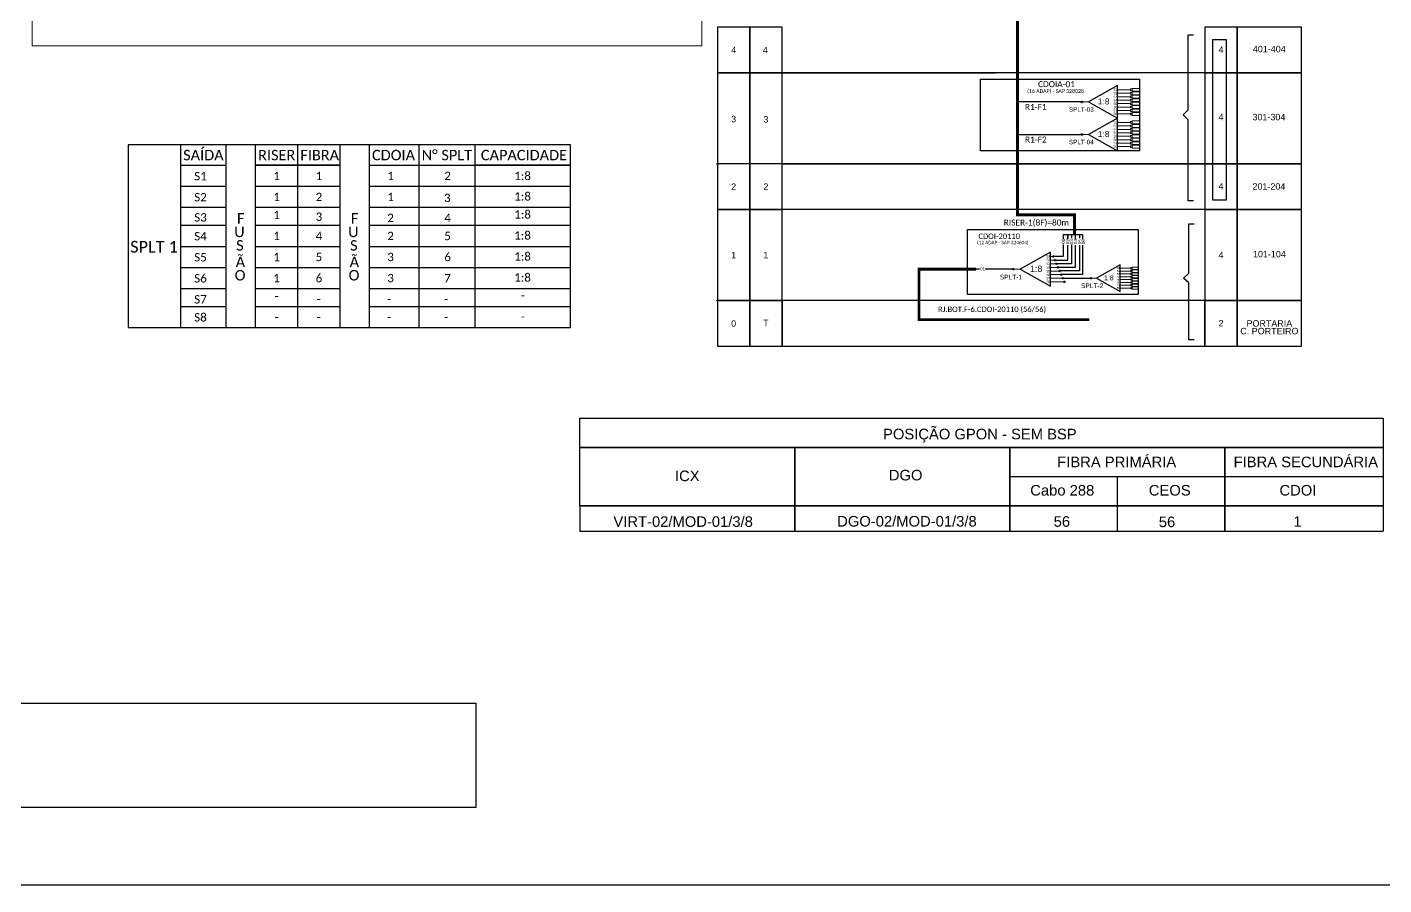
# Model space of a CAD drawing. Header units: metres. Extents: x 654 to 1849, y 200 to 807.
# Drawn here: x 951.8 to 1450.4, y 200 to 515.4 of the extents above; entities that cross this region are included whole.
import ezdxf
from ezdxf.enums import TextEntityAlignment as Align

# ---------------------------------------------------------------- set-up
doc = ezdxf.new("R2010")
doc.units = ezdxf.units.M
doc.header["$LTSCALE"] = 0.001
doc.header["$PDMODE"] = 33
doc.header["$PDSIZE"] = 0.5
doc.layers.add('10.0 - Cartográfico - Divisa', color=252, linetype='Continuous')
doc.layers.add('20.5-CABO AÉREO', color=1, linetype='Continuous')
doc.styles.add('ARIAL', font='arial.ttf')
doc.styles.add('WMF-Calibri0', font='calibri.ttf')

# ---------------------------------------------------------------- blocks, each defined once
blk = doc.blocks.new('SPLT_1-8_SC-APC')
at = {"color": 1}
blk.add_lwpolyline([(-7.37, -2.1), (-17.04, -7.55), (-7.37, -13), (-7.37, -2.1)], dxfattribs=at)
at = {"color": 3, "lineweight": 0}
for points in [[(-2.99, -3.51), (-7.37, -3.51)], [(-2.41, -3.02), (-2.41, -4)], [(-2.41, -3.02), (0, -3.02)], [(-2.41, -4), (0, -4)], [(-2.41, -4.17), (-2.41, -5.16)], [(-2.41, -4.17), (0, -4.17)], [(-7.37, -4.66), (-2.99, -4.66)], [(-7.37, -5.82), (-2.99, -5.82)], [(-7.37, -6.97), (-2.99, -6.97)], [(-7.37, -8.12), (-2.99, -8.12)], [(-2.41, -5.16), (0, -5.16)], [(-2.41, -5.32), (-2.41, -6.31)], [(-2.41, -5.32), (0, -5.32)], [(-2.41, -6.31), (0, -6.31)], [(-2.41, -6.48), (-2.41, -7.46)], [(-2.41, -6.48), (0, -6.48)], [(-2.41, -7.46), (0, -7.46)], [(-2.41, -7.63), (-2.41, -8.62)], [(-2.41, -7.63), (0, -7.63)], [(-2.41, -8.62), (0, -8.62)], [(-2.41, -8.78), (-2.41, -9.77)], [(-2.41, -8.78), (0, -8.78)], [(-7.37, -9.28), (-2.99, -9.28)], [(-7.37, -10.43), (-2.99, -10.43)], [(-7.37, -11.58), (-2.99, -11.58)], [(-2.41, -9.77), (0, -9.77)], [(-2.41, -9.94), (-2.41, -10.92)], [(-2.41, -9.94), (0, -9.94)], [(-2.41, -10.92), (0, -10.92)], [(-2.41, -11.09), (-2.41, -12.08)], [(-2.41, -11.09), (0, -11.09)], [(-2.41, -12.08), (0, -12.08)]]:
    blk.add_lwpolyline(points, dxfattribs=at)
for points in [[(-2.99, -3.22), (-2.41, -3.22), (-2.41, -3.8), (-2.99, -3.8)], [(-2.99, -4.38), (-2.41, -4.38), (-2.41, -4.95), (-2.99, -4.95)], [(-2.99, -5.53), (-2.41, -5.53), (-2.41, -6.1), (-2.99, -6.1)], [(-2.99, -6.68), (-2.41, -6.68), (-2.41, -7.26), (-2.99, -7.26)], [(-2.99, -7.84), (-2.41, -7.84), (-2.41, -8.41), (-2.99, -8.41)], [(-2.99, -8.99), (-2.41, -8.99), (-2.41, -9.56), (-2.99, -9.56)], [(-2.99, -10.14), (-2.41, -10.14), (-2.41, -10.72), (-2.99, -10.72)], [(-2.99, -11.3), (-2.41, -11.3), (-2.41, -11.87), (-2.99, -11.87)]]:
    blk.add_lwpolyline(points, close=True, dxfattribs=at)
at = {"color": 1, "lineweight": 0}
blk.add_lwpolyline([(-17.04, -7.55), (-19.26, -7.55)], dxfattribs=at)
at = {"color": 1, "style": 'ARIAL'}
for s, height, p in [('S1', 0.75, (-8.74, -3.78)), ('S2', 0.75, (-8.74, -4.97)), ('1:8', 2, (-13.91, -8.4)), ('S3', 0.75, (-8.74, -6.18)), ('S4', 0.75, (-8.74, -7.36)), ('S5', 0.75, (-8.74, -8.57)), ('S6', 0.75, (-8.74, -9.69)), ('S7', 0.75, (-8.74, -10.78)), ('S8', 0.75, (-8.74, -11.9))]:
    blk.add_text(s, height=height, dxfattribs=at).set_placement(p)
blk = doc.blocks.new('SPLT_1-8_DIV_DIR')
h = blk.add_hatch(color=3)
h.dxf.hatch_style = 1
edge = h.paths.add_edge_path()
edge.add_arc((12.77, 4.04), 0.242, 0, 360)
h = blk.add_hatch(color=3)
h.dxf.hatch_style = 1
edge = h.paths.add_edge_path()
edge.add_arc((13.27, 2.88), 0.242, 0, 360)
h = blk.add_hatch(color=3)
h.dxf.hatch_style = 1
edge = h.paths.add_edge_path()
edge.add_arc((13.77, 1.73), 0.242, 0, 360)
h = blk.add_hatch(color=3)
h.dxf.hatch_style = 1
edge = h.paths.add_edge_path()
edge.add_arc((14.27, 0.58), 0.242, 0, 360)
h = blk.add_hatch(color=3)
h.dxf.hatch_style = 1
edge = h.paths.add_edge_path()
edge.add_arc((14.77, -0.58), 0.242, 0, 360)
h = blk.add_hatch(color=3)
h.dxf.hatch_style = 1
edge = h.paths.add_edge_path()
edge.add_arc((15.27, -1.73), 0.242, 0, 360)
h = blk.add_hatch(color=3)
h.dxf.hatch_style = 1
edge = h.paths.add_edge_path()
edge.add_arc((15.77, -2.88), 0.242, 0, 360)
h = blk.add_hatch(color=3)
h.dxf.hatch_style = 1
edge = h.paths.add_edge_path()
edge.add_arc((16.27, -4.04), 0.242, 0, 360)
at = {"color": 1}
blk.add_lwpolyline([(11.89, 5.45), (2.22, 0), (11.89, -5.45), (11.89, 5.45)], dxfattribs=at)
at = {"color": 1, "lineweight": 0}
blk.add_lwpolyline([(2.22, 0), (0, 0)], dxfattribs=at)
at = {"color": 7, "lineweight": 0}
for points in [[(12.77, 4.04), (11.89, 4.04)], [(11.89, 2.88), (13.27, 2.88)], [(11.89, 1.73), (13.77, 1.73)], [(11.89, 0.58), (14.27, 0.58)], [(11.89, -0.58), (14.77, -0.58)], [(11.89, -1.73), (15.27, -1.73)], [(11.89, -2.88), (15.77, -2.88)], [(11.89, -4.04), (16.27, -4.04)]]:
    blk.add_lwpolyline(points, dxfattribs=at)
at = {"color": 3}
for centre in [(12.77, 4.04), (13.27, 2.88), (13.77, 1.73), (14.27, 0.58), (14.77, -0.58), (15.27, -1.73), (15.77, -2.88), (16.27, -4.04)]:
    blk.add_circle(centre, 0.242, dxfattribs=at)
at = {"color": 1, "style": 'ARIAL'}
for s, height, p in [('S1', 0.75, (10.52, 3.77)), ('1:8', 2, (5.35, -0.85)), ('S2', 0.75, (10.52, 2.58)), ('S3', 0.75, (10.52, 1.37)), ('S4', 0.75, (10.52, 0.19)), ('S5', 0.75, (10.52, -1.02)), ('S6', 0.75, (10.52, -2.14)), ('S7', 0.75, (10.52, -3.24)), ('S8', 0.75, (10.52, -4.36))]:
    blk.add_text(s, height=height, dxfattribs=at).set_placement(p)
blk = doc.blocks.new('TE')
at = {"style": 'WMF-Calibri0'}
for s, p in [('F', (-1.11, 5.25)), ('U', (-1.78, 2)), ('S', (-1.31, -1.23)), ('Ã', (-1.42, -5.18)), ('O', (-1.66, -8.38))]:
    blk.add_text(s, height=2.5, dxfattribs=at).set_placement(p)

msp = doc.modelspace()

# ---------------------------------------------------------------- hatches: boundary and pattern name
h = msp.add_hatch(color=3)
h.dxf.hatch_style = 1
edge = h.paths.add_edge_path()
edge.add_arc((1339.41, 487.93), 0.282, 0, 360)
h = msp.add_hatch(color=3)
h.dxf.hatch_style = 1
edge = h.paths.add_edge_path()
edge.add_arc((1339.41, 475.95), 0.282, 0, 360)
h = msp.add_hatch(color=3)
h.dxf.hatch_style = 1
edge = h.paths.add_edge_path()
edge.add_arc((1314.23, 426.42), 0.279, 0, 360)
h = msp.add_hatch(color=3)
h.dxf.hatch_style = 1
edge = h.paths.add_edge_path()
edge.add_arc((1342.77, 423.1), 0.279, 0, 360)

# ---------------------------------------------------------------- linework, layer by layer
for p, q in [((1051.22, 464.64), (1035.68, 464.64)), ((1066.76, 464.64), (1051.22, 464.64)), ((1151.53, 464.64), (1116.37, 464.64))]:
    msp.add_line(p, q)
at = {"color": 5}
msp.add_line((1336.61, 439.19), (1339.7, 439.19), dxfattribs=at)
at = {"color": 1}
msp.add_line((1332.4, 423.1), (1342.77, 423.1), dxfattribs=at)
at = {"color": 7, "ltscale": 100, "true_color": 0xffffff}
for p, q in [((1154.92, 339.38), (1154.92, 330.03)), ((1154.92, 330.03), (1450.14, 330.03))]:
    msp.add_line(p, q, dxfattribs=at)
for points in [[(653.87, 200), (1492.51, 200), (1492.51, 806.94), (653.87, 806.94)], [(1387.49, 510.84), (1392.49, 510.84), (1392.49, 451.84), (1387.49, 451.84)]]:
    msp.add_lwpolyline(points, close=True)
at = {"lineweight": 0}
msp.add_lwpolyline([(953.73, 646.62), (1199.73, 646.62), (1199.73, 508.62), (953.73, 508.62)], close=True, dxfattribs=at)
at = {"color": 5, "const_width": 1.1}
msp.add_lwpolyline([(1336.74, 439.19), (1336.74, 446.36), (1315.81, 446.36), (1315.81, 638.77)], dxfattribs=at)
at = {"color": 3}
for points in [[(1380.46, 451.52), (1378.48, 451.52), (1378.47, 481.36), (1376.59, 483.17), (1378.47, 484.98), (1378.47, 512.58), (1380.45, 512.58)], [(1380.68, 400.42), (1378.7, 400.42), (1378.69, 421.35), (1376.81, 423.16), (1378.69, 424.97), (1378.69, 443.07), (1380.67, 443.07)], [(1301.77, 426.42), (1300.47, 426.42)], [(1314.23, 426.42), (1303.9, 426.42)]]:
    msp.add_lwpolyline(points, dxfattribs=at)
at = {"color": 1}
for points in [[(1302.15, 496.24), (1360.59, 496.24), (1360.59, 469.95), (1302.15, 469.95)], [(1297.37, 440.97), (1360.1, 440.97), (1360.1, 417.07), (1297.37, 417.07)]]:
    msp.add_lwpolyline(points, close=True, dxfattribs=at)
at = {"color": 5}
for points in [[(1339.41, 487.93), (1315.68, 487.93)], [(1315.66, 475.95), (1339.12, 475.95)], [(1332.55, 439.19), (1334.25, 439.19)], [(1332.55, 439.19), (1332.55, 437.57)], [(1334.25, 439.19), (1336.75, 439.19)], [(1334.25, 437.51), (1334.25, 439.19)], [(1334.25, 437.78), (1334.25, 439.19)], [(1335.58, 439.19), (1335.58, 437.79)], [(1335.58, 439.19), (1335.58, 437.79)], [(1337, 439.19), (1337, 437.51)], [(1338.54, 439.19), (1338.54, 437.79)], [(1338.54, 439.19), (1338.54, 437.79)], [(1339.7, 439.19), (1339.7, 437.51)], [(1332.55, 435.55), (1332.55, 431.07), (1329.22, 431.07)], [(1329.8, 429.75), (1334.25, 429.75), (1334.25, 435.31)], [(1335.58, 435.55), (1335.58, 428.42), (1330.37, 428.42)], [(1337, 435.31), (1337, 427.09), (1330.95, 427.09)], [(1338.52, 435.31), (1338.5, 425.76), (1331.52, 425.76)], [(1339.67, 435.31), (1339.67, 424.43), (1332.1, 424.43)], [(1334.25, 438.61), (1334.25, 437.78)], [(1335.58, 435.55), (1335.58, 435.3)]]:
    msp.add_lwpolyline(points, dxfattribs=at)
for points in [[(988.94, 472.17), (988.94, 405)], [(1151.53, 405), (1151.53, 472.17), (988.94, 472.17)], [(1008.16, 472.17), (1008.16, 405)], [(1024.89, 472.17), (1024.89, 405)], [(1035.68, 472.17), (1035.68, 405)], [(1051.22, 472.17), (1051.22, 405)], [(1066.76, 472.17), (1066.76, 405)], [(1077.55, 472.17), (1077.55, 405)], [(1095.8, 472.17), (1095.8, 405)], [(1116.37, 472.17), (1116.37, 405)], [(1008.16, 464.64), (1024.89, 464.64)], [(1035.68, 464.64), (1066.76, 464.64)], [(1077.55, 464.64), (1151.53, 464.64)], [(1008.16, 456.91), (1024.89, 456.91)], [(1035.68, 456.91), (1066.76, 456.91)], [(1077.55, 456.91), (1151.53, 456.91)], [(1008.16, 449.17), (1024.89, 449.17)], [(1035.68, 449.17), (1066.76, 449.17)], [(1077.55, 449.17), (1151.53, 449.17)], [(1008.16, 442.55), (1024.89, 442.55)], [(1035.68, 442.55), (1066.76, 442.55)], [(1077.55, 442.55), (1151.53, 442.55)], [(1008.16, 434.82), (1024.89, 434.82)], [(1008.16, 434.82), (1024.89, 434.82)], [(1035.68, 434.82), (1066.76, 434.82)], [(1077.55, 434.82), (1151.53, 434.82)], [(1008.16, 427.09), (1024.89, 427.09)], [(1035.68, 427.09), (1066.76, 427.09)], [(1077.55, 427.09), (1151.53, 427.09)], [(1008.16, 419.35), (1024.89, 419.35)], [(1035.68, 419.35), (1066.76, 419.35)], [(1077.55, 419.35), (1151.53, 419.35)], [(1008.16, 412.73), (1024.89, 412.73)], [(1035.68, 412.73), (1066.76, 412.73)], [(1077.55, 412.73), (1151.53, 412.73)], [(988.94, 405), (1151.53, 405)]]:
    msp.add_lwpolyline(points)
at = {"color": 1}
msp.add_lwpolyline([(1350.5, 417.07), (1350.5, 417.07), (1350.5, 417.07), (1297.37, 417.07), (1297.37, 440.97), (1297.37, 440.97)], dxfattribs=at)
at = {"color": 1, "const_width": 1}
msp.add_lwpolyline([(1300.47, 426.42), (1279.53, 426.42), (1279.53, 407.82), (1342.2, 407.82)], dxfattribs=at)
at = {"color": 7, "ltscale": 100, "true_color": 0xffffff}
for points in [[(1154.92, 371.64), (1450.14, 371.64), (1450.14, 360.88), (1154.92, 360.88)], [(1154.92, 360.88), (1233.92, 360.88), (1233.92, 339.38), (1154.92, 339.38)], [(1233.92, 360.88), (1312.92, 360.88), (1312.92, 339.38), (1233.92, 339.38)], [(1312.92, 360.88), (1391.92, 360.88), (1391.92, 339.38), (1312.92, 339.38)], [(1391.92, 360.88), (1450.14, 360.88), (1450.14, 339.38), (1391.92, 339.38)]]:
    msp.add_lwpolyline(points, close=True, dxfattribs=at)
for points in [[(1154.92, 339.38), (1233.92, 339.38), (1233.92, 330.03)], [(1233.92, 330.03), (1233.92, 339.38), (1312.92, 339.38), (1312.92, 330.03)], [(1312.92, 330.03), (1312.92, 339.38), (1391.92, 339.38), (1391.92, 330.03)], [(1391.92, 330.03), (1391.92, 339.38), (1450.14, 339.38), (1450.14, 330.03)]]:
    msp.add_lwpolyline(points, dxfattribs=at)
at = {"color": 0}
msp.add_lwpolyline([(685.59, 266.87), (1116.76, 266.87), (1116.76, 228.42), (685.59, 228.42)], close=True, dxfattribs=at)
at = {"color": 3}
for centre, radius in [((1339.41, 487.93), 0.282), ((1339.41, 475.95), 0.282), ((1314.23, 426.42), 0.279), ((1342.77, 423.1), 0.279)]:
    msp.add_circle(centre, radius, dxfattribs=at)
for p in [(1205.54, 465.15), (1205.54, 414.85)]:
    msp.add_point(p)
at = {"layer": '10.0 - Cartográfico - Divisa', "color": 7, "linetype": 'Continuous'}
msp.add_line((1384.62, 448.38), (1229.24, 448.38), dxfattribs=at)
at = {"layer": '10.0 - Cartográfico - Divisa', "color": 0, "linetype": 'Continuous'}
for p, q in [((1312.92, 350.13), (1391.92, 350.13)), ((1352.42, 350.13), (1352.42, 330.03)), ((1391.92, 350.13), (1450.14, 350.13))]:
    msp.add_line(p, q, dxfattribs=at)
at = {"layer": '20.5-CABO AÉREO', "color": 0}
for p, q in [((1205.54, 515.44), (1205.54, 498.68)), ((1217.39, 515.44), (1205.54, 515.44)), ((1217.39, 515.44), (1217.39, 498.68)), ((1229.24, 515.44), (1217.39, 515.44)), ((1217.39, 498.68), (1217.39, 515.44)), ((1229.24, 498.68), (1229.24, 515.44)), ((1229.24, 414.85), (1229.24, 515.44)), ((1384.62, 515.44), (1384.62, 498.68)), ((1396.47, 515.44), (1384.62, 515.44)), ((1384.62, 515.44), (1384.62, 414.85)), ((1396.47, 498.68), (1396.47, 515.44)), ((1396.47, 515.44), (1396.47, 498.68)), ((1420.17, 515.44), (1396.47, 515.44)), ((1420.17, 498.68), (1420.17, 515.44)), ((1205.54, 498.68), (1217.39, 498.68)), ((1205.54, 498.68), (1205.54, 465.15)), ((1217.39, 498.68), (1205.54, 498.68)), ((1217.39, 498.68), (1229.24, 498.68)), ((1217.39, 498.68), (1217.39, 465.15)), ((1229.24, 498.68), (1217.39, 498.68)), ((1217.39, 465.15), (1217.39, 498.68)), ((1420.17, 498.68), (1229.24, 498.68)), ((1229.24, 498.68), (1307.71, 498.68)), ((1229.24, 481.91), (1229.24, 498.68)), ((1384.62, 498.68), (1396.47, 498.68)), ((1384.62, 498.68), (1384.62, 481.91)), ((1396.47, 498.68), (1384.62, 498.68)), ((1396.47, 498.68), (1420.17, 498.68)), ((1396.47, 465.15), (1396.47, 498.68)), ((1396.47, 498.68), (1396.47, 465.15)), ((1420.17, 498.68), (1396.47, 498.68)), ((1420.17, 465.15), (1420.17, 498.68)), ((1205.54, 465.15), (1205.54, 448.38)), ((1217.39, 465.15), (1205.54, 465.15)), ((1217.39, 465.15), (1217.39, 448.38)), ((1229.24, 465.15), (1217.39, 465.15)), ((1217.39, 448.38), (1217.39, 465.15)), ((1420.17, 465.15), (1229.24, 465.15)), ((1229.24, 465.15), (1420.17, 465.15)), ((1420.17, 465.15), (1229.24, 465.15)), ((1229.24, 465.15), (1420.17, 465.15)), ((1229.24, 448.38), (1229.24, 465.15)), ((1384.62, 465.15), (1384.62, 448.38)), ((1396.47, 465.15), (1384.62, 465.15)), ((1396.47, 448.38), (1396.47, 465.15)), ((1396.47, 465.15), (1396.47, 448.38)), ((1420.17, 465.15), (1396.47, 465.15)), ((1420.17, 448.38), (1420.17, 465.15)), ((1205.54, 448.38), (1217.39, 448.38)), ((1205.54, 448.38), (1205.54, 414.85)), ((1217.39, 448.38), (1205.54, 448.38)), ((1217.39, 448.38), (1229.24, 448.38)), ((1217.39, 448.38), (1217.39, 414.85)), ((1229.24, 448.38), (1217.39, 448.38)), ((1217.39, 414.85), (1217.39, 448.38)), ((1229.24, 414.85), (1229.24, 448.38)), ((1384.62, 448.38), (1396.47, 448.38)), ((1384.62, 448.38), (1384.62, 414.85)), ((1396.47, 448.38), (1384.62, 448.38)), ((1396.47, 448.38), (1420.17, 448.38)), ((1396.47, 414.85), (1396.47, 448.38)), ((1396.47, 448.38), (1396.47, 414.85)), ((1420.17, 448.38), (1396.47, 448.38)), ((1420.17, 414.85), (1420.17, 448.38)), ((1205.54, 414.85), (1205.54, 398.09)), ((1217.39, 414.85), (1205.54, 414.85)), ((1205.54, 414.85), (1217.39, 414.85)), ((1217.39, 414.85), (1217.39, 398.09)), ((1229.24, 414.85), (1217.39, 414.85)), ((1217.39, 398.09), (1217.39, 414.85)), ((1217.39, 414.85), (1229.24, 414.85)), ((1229.24, 398.09), (1229.24, 414.85)), ((1229.24, 414.85), (1229.24, 398.09)), ((1384.62, 414.85), (1229.24, 414.85)), ((1384.62, 414.85), (1229.24, 414.85)), ((1384.62, 414.85), (1384.62, 398.09)), ((1396.47, 414.85), (1384.62, 414.85)), ((1384.62, 398.09), (1384.62, 414.85)), ((1384.62, 414.85), (1396.47, 414.85)), ((1396.47, 398.09), (1396.47, 414.85)), ((1396.47, 414.85), (1396.47, 398.09)), ((1420.17, 414.85), (1396.47, 414.85)), ((1396.47, 414.85), (1420.17, 414.85)), ((1420.17, 398.09), (1420.17, 414.85)), ((1205.54, 398.09), (1217.39, 398.09)), ((1217.39, 398.09), (1229.24, 398.09)), ((1229.24, 398.09), (1384.62, 398.09)), ((1384.62, 398.09), (1396.47, 398.09)), ((1396.47, 398.09), (1420.17, 398.09))]:
    msp.add_line(p, q, dxfattribs=at)

# ---------------------------------------------------------------- block references
at = {"color": 3}
for p, xscale, yscale, zscale in [((1360.59, 496.24), 1.1, 1.1, 1.1), ((1360.59, 484.25), 1.1, 1.1, 1.1), ((1360.1, 429.9), 0.8999999999999999, 0.8999999999999999, 0.8999999999999999)]:
    msp.add_blockref('SPLT_1-8_SC-APC', p, dxfattribs=dict(at, xscale=xscale, yscale=yscale, zscale=zscale))
for name, p, xscale, yscale, zscale in [('TE', (1030.65, 435.15), 1.536, 1.536, 1.536), ('TE', (1072.52, 435.15), 1.536, 1.536, 1.536), ('SPLT_1-8_DIV_DIR', (1314.23, 426.42), 1.152, 1.152, 1.152)]:
    msp.add_blockref(name, p, dxfattribs=dict(xscale=xscale, yscale=yscale, zscale=zscale))

# ---------------------------------------------------------------- texts
at = {"style": 'ARIAL'}
for s, height, p in [('401-404', 2.355, (1408.28, 507.38)), ('4', 2.36, (1211.46, 507.04)), ('4', 2.36, (1223.08, 506.98)), ('4', 2.36, (1390.54, 507.16)), ('3', 2.36, (1211.46, 481.63)), ('3', 2.36, (1223.31, 481.52)), ('4', 2.36, (1390.54, 482.4)), ('301-304', 2.355, (1408.14, 482.37)), ('2', 2.36, (1211.46, 456.77)), ('2', 2.36, (1223.31, 456.77)), ('4', 2.36, (1390.54, 456.87)), ('201-204', 2.355, (1408.14, 456.84)), ('1', 2.36, (1211.46, 431.62)), ('1', 2.36, (1223.31, 431.62)), ('4', 2.36, (1390.54, 431.62)), ('101-104', 2.355, (1408.32, 431.97)), ('01', 1.152, (1302.95, 426.53)), ('0', 2.36, (1211.46, 406.47)), ('T', 2.36, (1223.31, 406.64)), ('2', 2.36, (1390.54, 406.57)), ('C. PORTEIRO', 2.3552, (1408.32, 403.67)), ('PORTARIA', 2.355, (1408.32, 406.47)), ('POSIÇÃO GPON - SEM BSP', 3.8849, (1301.93, 365.79)), ('FIBRA PRIMÁRIA', 3.8849, (1352.22, 355.54)), ('FIBRA SECUNDÁRIA', 3.8849, (1421.71, 355.54)), ('ICX', 3.885, (1194.42, 350.41)), ('DGO', 3.885, (1274.65, 350.69)), ('Cabo 288', 3.885, (1332.21, 345.12)), ('CEOS', 3.885, (1371.71, 345.12)), ('CDOI', 3.885, (1418.81, 345.12)), ('^IVIRT-02/MOD-01/3/8', 3.8849, (1192.14, 333.6)), ('DGO-02/MOD-01/3/8', 3.8849, (1275.13, 333.72)), ('56', 3.885, (1332.07, 333.64)), ('56', 3.885, (1370.7, 333.5)), ('1', 3.88, (1418.67, 333.64))]:
    msp.add_text(s, height=height, dxfattribs=at).set_placement(p, align=Align.MIDDLE_CENTER)
at = {"color": 1, "style": 'WMF-Calibri0'}
for s, height, p in [('CDOIA-01', 2.2, (1323.3, 493.36)), ('CDOI-20110', 2, (1301.4, 437.53)), ('RJ.BOT.F-6.CDOI-20110 (56/56)', 2, (1286.57, 410.68))]:
    msp.add_text(s, height=height, dxfattribs=at).set_placement(p)
for s, height, p in [('(16 ADAP) - SAP 328028', 1.375, (1329.74, 491.25)), ('(12 ADAP - SAP 324604)', 1.25, (1310.35, 435.6))]:
    msp.add_text(s, height=height, dxfattribs=at).set_placement(p, align=Align.CENTER)
at = {"color": 5, "style": 'WMF-Calibri0'}
for s, p in [('R1-F1', (1318.49, 484.99)), ('R1-F2', (1318.49, 473)), ('RISER-1(8F)=80m', (1310.71, 442.48))]:
    msp.add_text(s, height=2.2, dxfattribs=at).set_placement(p)
for s, height, style, p in [('SPLT-03', 1.65, 'ARIAL', (1334.67, 484.35)), ('SPLT-04', 1.65, 'ARIAL', (1334.67, 472.36)), ('SAÍDA', 3.84, 'WMF-Calibri0', (1009.17, 466.46)), ('RISER', 3.84, 'WMF-Calibri0', (1036.69, 466.46)), ('FIBRA', 3.84, 'WMF-Calibri0', (1052.23, 466.46)), ('CDOIA', 3.84, 'WMF-Calibri0', (1078.56, 466.46)), ('N° SPLT', 3.84, 'WMF-Calibri0', (1096.81, 466.46)), ('CAPACIDADE', 3.84, 'WMF-Calibri0', (1118.57, 466.46)), ('S1', 3.072, 'WMF-Calibri0', (1013.22, 459.09)), ('1', 3.07, 'WMF-Calibri0', (1042.29, 459.19)), ('1', 3.07, 'WMF-Calibri0', (1057.84, 459.19)), ('1', 3.07, 'WMF-Calibri0', (1084.16, 459.19)), ('2', 3.07, 'WMF-Calibri0', (1105.11, 459.19)), ('1:8', 3.072, 'WMF-Calibri0', (1130.81, 459.19)), ('S2', 3.072, 'WMF-Calibri0', (1013.22, 451.35)), ('1', 3.07, 'WMF-Calibri0', (1042.29, 451.45)), ('2', 3.07, 'WMF-Calibri0', (1057.84, 451.45)), ('1', 3.07, 'WMF-Calibri0', (1084.16, 451.45)), ('3', 3.07, 'WMF-Calibri0', (1105, 451.1)), ('1:8', 3.072, 'WMF-Calibri0', (1130.81, 451.66)), ('S3', 3.072, 'WMF-Calibri0', (1013.22, 443.93)), ('1', 3.07, 'WMF-Calibri0', (1042.29, 444.83)), ('3', 3.07, 'WMF-Calibri0', (1057.84, 444.19)), ('2', 3.07, 'WMF-Calibri0', (1084.16, 443.72)), ('4', 3.07, 'WMF-Calibri0', (1105.11, 443.72)), ('1:8', 3.072, 'WMF-Calibri0', (1130.81, 445.04)), ('S4', 3.072, 'WMF-Calibri0', (1013.22, 437)), ('1', 3.07, 'WMF-Calibri0', (1042.29, 437.1)), ('4', 3.07, 'WMF-Calibri0', (1057.84, 437.1)), ('2', 3.07, 'WMF-Calibri0', (1084.16, 437.1)), ('5', 3.07, 'WMF-Calibri0', (1105.11, 437.1)), ('1:8', 3.072, 'WMF-Calibri0', (1130.81, 437.3)), ('SPLT 1', 4.301, 'WMF-Calibri0', (989.7, 432.52)), ('S5', 3.072, 'WMF-Calibri0', (1013.22, 429.27)), ('1', 3.07, 'WMF-Calibri0', (1042.29, 429.37)), ('5', 3.07, 'WMF-Calibri0', (1057.84, 429.37)), ('3', 3.07, 'WMF-Calibri0', (1084.16, 429.37)), ('6', 3.07, 'WMF-Calibri0', (1105.11, 429.37)), ('1:8', 3.072, 'WMF-Calibri0', (1130.81, 429.57)), ('S6', 3.072, 'WMF-Calibri0', (1013.22, 421.53)), ('1', 3.07, 'WMF-Calibri0', (1042.29, 421.63)), ('6', 3.07, 'WMF-Calibri0', (1057.84, 421.63)), ('3', 3.07, 'WMF-Calibri0', (1084.16, 421.63)), ('7', 3.07, 'WMF-Calibri0', (1105.11, 421.63)), ('1:8', 3.072, 'WMF-Calibri0', (1130.81, 421.84)), ('SPLT-1', 1.728, 'ARIAL', (1309.27, 422.67)), ('SPLT-2', 1.728, 'ARIAL', (1339.1, 419.46)), ('S7', 3.072, 'WMF-Calibri0', (1013.22, 413.8)), ('-', 3.07, 'WMF-Calibri0', (1042.79, 415.01)), ('-', 3.07, 'WMF-Calibri0', (1058.23, 413.9)), ('-', 3.07, 'WMF-Calibri0', (1084.16, 413.9)), ('-', 3.07, 'WMF-Calibri0', (1105.11, 413.9)), ('-', 3.07, 'WMF-Calibri0', (1133.3, 415.22)), ('S8', 3.072, 'WMF-Calibri0', (1013.22, 407.18)), ('-', 3.07, 'WMF-Calibri0', (1133.3, 407.48)), ('-', 3.07, 'WMF-Calibri0', (1042.79, 407.28)), ('-', 3.07, 'WMF-Calibri0', (1058.23, 407.28)), ('-', 3.07, 'WMF-Calibri0', (1084.16, 407.28)), ('-', 3.07, 'WMF-Calibri0', (1105.11, 407.28))]:
    msp.add_text(s, height=height, dxfattribs=dict(style=style)).set_placement(p)
at = {"style": 'ARIAL'}
for s, p in [('01', (1332.61, 436.68)), ('02', (1334.18, 436.55)), ('03', (1335.58, 436.53)), ('04', (1337.1, 436.54)), ('05', (1338.71, 436.49)), ('06', (1339.99, 436.5))]:
    msp.add_text(s, height=1.152, rotation=90, dxfattribs=at).set_placement(p, align=Align.MIDDLE_CENTER)

doc.saveas('drawing.dxf')
